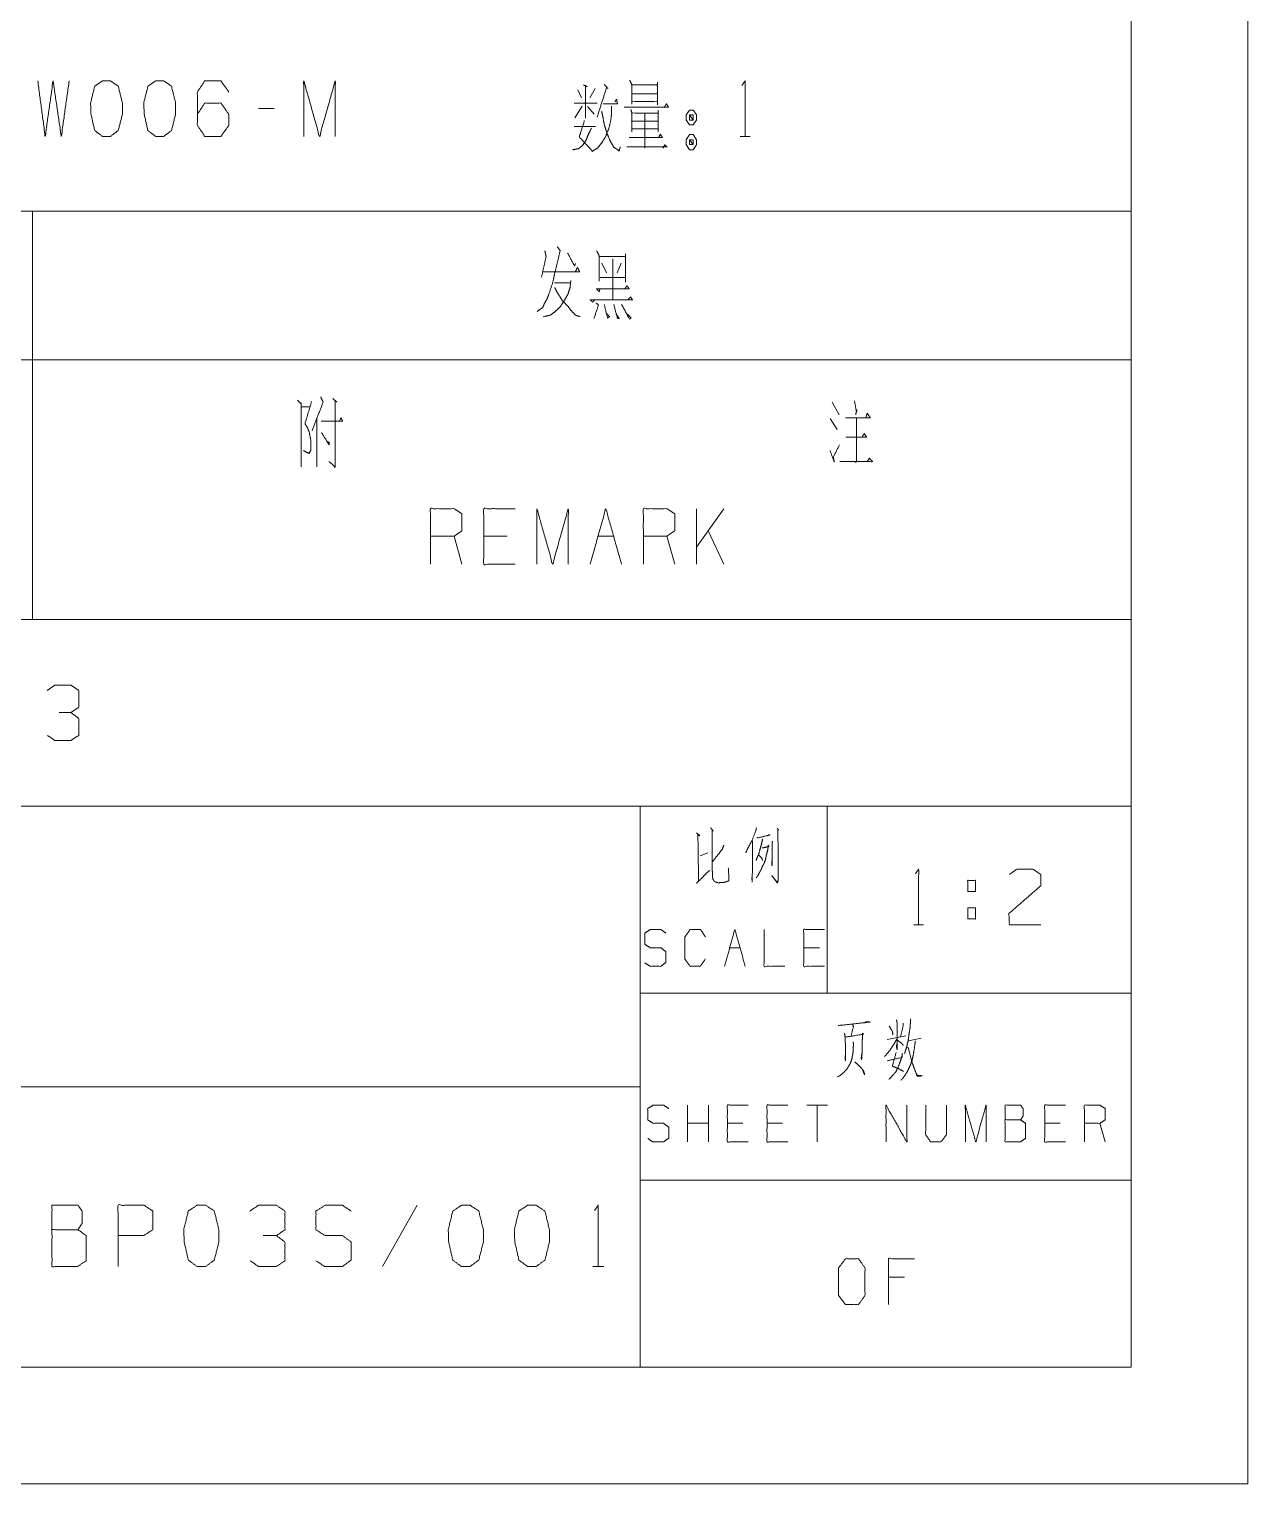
# Model space of a CAD drawing. Header units: millimetres. Extents: x 0 to 210, y 0 to 297.
# Drawn here: x 157.9 to 210, y 0 to 62.3 of the extents above; entities that cross this region are included whole.
import ezdxf

# ---------------------------------------------------------------- set-up
doc = ezdxf.new("R2010")
doc.units = ezdxf.units.MM
doc.layers.add('101', color=7, linetype='Continuous', true_color=0xffffff)

msp = doc.modelspace()

# ---------------------------------------------------------------- linework, layer by layer
at = {"layer": '101', "color": 133, "linetype": 'Continuous', "lineweight": 18}
for p, q in [((210, 0), (210, 297)), ((205, 5), (205, 292)), ((25, 37), (205, 37)), ((25, 29), (205, 29)), ((184, 29), (184, 5)), ((192, 29), (192, 21)), ((184, 21), (205, 21)), ((75, 17), (184, 17)), ((184, 13), (205, 13)), ((25, 5), (205, 5)), ((25, 5), (205, 5)), ((0, 0), (210, 0))]:
    msp.add_line(p, q, dxfattribs=at)
at = {"layer": '101', "color": 72, "linetype": 'Continuous', "lineweight": 18}
for p, q in [((181.328, 59.669), (181.487, 59.319)), ((182.07, 59.719), (181.84, 59.319)), ((168.34, 58.869), (167.669, 58.869)), ((181.522, 58.969), (181.204, 58.469)), ((181.752, 58.944), (182.035, 58.619)), ((181.169, 58.094), (182.088, 58.094)), ((188.281, 57.669), (188.705, 57.669)), ((128, 54.463), (158, 54.463)), ((158, 54.463), (158, 48.113)), ((158, 54.463), (205, 54.463)), ((205, 54.463), (205, 48.113)), ((182.269, 52.525), (183.365, 52.525)), ((182.835, 52.425), (182.835, 50.675)), ((183.365, 52.65), (183.365, 51.425)), ((182.357, 52.25), (182.552, 51.825)), ((183.188, 52.25), (183.011, 51.825)), ((180.328, 51.4), (181, 51.4)), ((182.287, 51.625), (183.365, 51.625)), ((128, 48.113), (158, 48.113)), ((158, 48.113), (205, 48.113)), ((158, 48.113), (158, 37)), ((205, 48.113), (205, 37)), ((169.518, 46.1), (169.872, 46.1)), ((170.844, 46.45), (171.021, 46.3)), ((192.212, 46.3), (192.513, 45.75)), ((170.172, 45.6), (170.172, 43.525)), ((192.124, 45.6), (192.425, 45.125)), ((186.411, 39.362), (186.411, 41.737)), ((187.578, 41.737), (186.411, 40.088)), ((176.372, 39.362), (176.037, 40.563)), ((178.313, 40.563), (177.306, 40.563)), ((182.194, 40.563), (182.866, 40.563)), ((185.478, 39.362), (185.142, 40.563)), ((187.578, 39.362), (186.906, 40.788)), ((128, 37), (158, 37)), ((158, 37), (205, 37)), ((186.571, 26.885), (186.893, 27.009)), ((198.014, 24.655), (198.014, 24.18)), ((198.014, 24.655), (198.349, 24.655)), ((195.702, 23.93), (196.126, 23.93)), ((187.829, 22.946), (188.274, 22.946)), ((191.668, 22.946), (191.001, 22.946)), ((194.569, 19.017), (195.359, 19.182)), ((195.476, 18.955), (196.018, 19.079)), ((186.031, 14.637), (186.031, 16.21)), ((186.921, 14.637), (186.921, 16.21)), ((192.013, 16.21), (191.123, 16.21)), ((191.568, 16.21), (191.568, 14.637)), ((186.921, 15.432), (186.031, 15.432)), ((188.396, 15.432), (187.729, 15.432)), ((190.093, 15.432), (189.426, 15.432)), ((201.974, 15.432), (201.306, 15.432)), ((203.893, 14.637), (203.671, 15.432)), ((174.461, 11.925), (172.978, 9.303)), ((181.972, 9.303), (182.44, 9.303)), ((195.315, 8.851), (194.628, 8.851))]:
    msp.add_line(p, q, dxfattribs=at)
for points, knots in [([(158.227, 60.044), (158.545, 57.669), (158.881, 60.044), (159.234, 57.669), (159.57, 60.044)], [0, 0, 0.249745, 0.499742, 0.750003, 1, 1]), ([(161.334, 57.669), (161.67, 57.919), (161.847, 58.619), (161.847, 59.094), (161.67, 59.819), (161.334, 60.044), (160.998, 60.044), (160.663, 59.819), (160.486, 59.094), (160.503, 58.619), (160.663, 57.919), (160.998, 57.669), (161.334, 57.669)], [0, 0, 0.067526, 0.183971, 0.260584, 0.380943, 0.446141, 0.500306, 0.565504, 0.685863, 0.762529, 0.87831, 0.945835, 1, 1]), ([(163.611, 57.669), (163.947, 57.919), (164.123, 58.619), (164.123, 59.094), (163.947, 59.819), (163.611, 60.044), (163.275, 60.044), (162.939, 59.819), (162.762, 59.094), (162.78, 58.619), (162.939, 57.919), (163.275, 57.669), (163.611, 57.669)], [0, 0, 0.067526, 0.183972, 0.260584, 0.380943, 0.446141, 0.500306, 0.565504, 0.685864, 0.762529, 0.878309, 0.945835, 1, 1]), ([(165.056, 58.619), (165.375, 59.094), (166.064, 59.094), (166.4, 58.619), (166.4, 58.144), (166.064, 57.669), (165.375, 57.669), (165.056, 58.144), (165.056, 59.569), (165.375, 60.044), (166.064, 60.044), (166.4, 59.569)], [0, 0, 0.076963, 0.169761, 0.248073, 0.312018, 0.390331, 0.483128, 0.560092, 0.751927, 0.82889, 0.921688, 1, 1]), ([(169.609, 57.669), (169.609, 60.044), (170.281, 57.669), (170.953, 60.044), (170.953, 57.669)], [0, 0, 0.245192, 0.5, 0.754808, 1, 1]), ([(181.575, 59.869), (181.734, 59.794), (181.663, 59.844), (181.663, 58.444), (181.663, 59.094), (181.169, 59.094), (182.158, 59.094)], [0, 0, 0.046317, 0.06912, 0.437814, 0.608992, 0.73933, 1, 1]), ([(182.459, 59.894), (182.618, 59.719), (182.565, 59.769), (182.158, 58.494)], [0, 0, 0.14354, 0.187773, 1, 1]), ([(183.551, 60.069), (183.639, 59.894), (183.639, 59.044), (183.639, 59.169), (184.735, 59.169), (184.735, 59.019), (184.735, 59.994), (184.735, 59.869), (183.639, 59.869), (184.735, 59.869), (184.735, 59.494), (183.639, 59.494)], [0, 0, 0.027306, 0.1457, 0.16311, 0.315748, 0.336641, 0.472445, 0.489856, 0.642493, 0.79513, 0.847363, 1, 1]), ([(188.351, 59.844), (188.493, 60.044), (188.493, 57.669)], [0, 0, 0.093491, 1, 1]), ([(182.423, 59.069), (183.024, 59.069), (182.989, 59.269), (182.918, 59.144)], [0, 0, 0.634137, 0.848454, 1, 1]), ([(182.777, 58.969), (182.777, 58.669), (182.742, 58.344), (182.653, 57.994), (182.512, 57.644), (182.353, 57.394), (182.176, 57.169), (181.929, 57.019)], [0, 0, 0.134096, 0.280227, 0.441583, 0.610315, 0.742763, 0.870658, 1, 1]), ([(182.353, 58.744), (182.406, 58.494), (182.459, 58.194), (182.565, 57.844), (182.706, 57.494), (182.865, 57.219), (183.095, 57.044), (183.148, 57.219)], [0, 0, 0.122115, 0.267685, 0.442438, 0.622809, 0.774613, 0.912625, 1, 1]), ([(183.321, 58.919), (185.212, 58.919), (185.124, 59.069), (185.036, 58.919)], [0, 0, 0.844518, 0.922261, 1, 1]), ([(183.604, 58.819), (183.639, 58.694), (183.639, 57.869), (183.639, 57.994), (184.771, 57.994), (184.771, 57.869), (184.771, 58.794), (184.771, 58.669), (183.639, 58.669), (183.639, 58.319), (184.771, 58.319), (184.205, 58.319), (184.205, 58.669), (184.205, 57.169), (184.205, 57.619), (183.533, 57.619), (184.947, 57.619), (184.859, 57.769), (184.788, 57.619)], [0, 0, 0.011506, 0.084581, 0.095653, 0.195852, 0.206924, 0.288857, 0.29993, 0.400128, 0.43113, 0.531329, 0.581428, 0.61243, 0.745294, 0.785153, 0.844645, 0.969891, 0.985312, 1, 1]), ([(186.269, 58.794), (186.11, 58.794), (185.969, 58.594), (185.969, 58.369), (186.11, 58.169), (186.269, 58.169), (186.411, 58.369), (186.411, 58.594), (186.269, 58.794)], [0, 0, 0.091012, 0.231141, 0.359867, 0.499993, 0.591006, 0.731139, 0.859864, 1, 1]), ([(186.11, 58.369), (186.269, 58.369), (186.11, 58.594), (186.11, 58.369)], [0, 0, 0.241164, 0.658904, 1, 1]), ([(186.269, 58.369), (186.269, 58.594), (186.11, 58.594)], [0, 0, 0.585813, 1, 1]), ([(181.911, 58.019), (181.769, 57.719), (181.681, 57.494), (181.522, 57.269), (181.363, 57.144), (181.098, 57.094)], [0, 0, 0.251056, 0.434038, 0.642627, 0.795774, 1, 1]), ([(181.61, 58.344), (181.398, 57.644), (181.929, 57.069)], [0, 0, 0.483235, 1, 1]), ([(183.427, 57.219), (185.142, 57.219), (185.053, 57.319), (184.983, 57.169)], [0, 0, 0.851382, 0.91765, 1, 1]), ([(186.411, 57.519), (186.269, 57.744), (186.11, 57.744), (185.969, 57.519), (185.969, 57.319), (186.11, 57.094), (186.269, 57.094), (186.411, 57.319), (186.411, 57.519)], [0, 0, 0.149202, 0.238517, 0.387712, 0.5, 0.649195, 0.73851, 0.887712, 1, 1]), ([(186.11, 57.519), (186.11, 57.319), (186.269, 57.319)], [0, 0, 0.556976, 1, 1]), ([(186.269, 57.519), (186.11, 57.519), (186.269, 57.319), (186.269, 57.519)], [0, 0, 0.258824, 0.674604, 1, 1]), ([(180.452, 52.95), (180.576, 52.775), (180.346, 51.825), (180.275, 51.475), (180.099, 50.925), (180.01, 50.7), (179.904, 50.525), (179.833, 50.35), (179.586, 50.175)], [0, 0, 0.069933, 0.388856, 0.50537, 0.693872, 0.77275, 0.839519, 0.901106, 1, 1]), ([(179.922, 52.775), (179.975, 52.525), (179.78, 51.65)], [0, 0, 0.22186, 1, 1]), ([(180.894, 52.675), (181.194, 52.125), (181.23, 52.225)], [0, 0, 0.855264, 1, 1]), ([(182.145, 52.775), (182.251, 52.55), (182.251, 51.475)], [0, 0, 0.187903, 1, 1]), ([(179.869, 51.875), (181.407, 51.875), (181.318, 52.075), (181.23, 51.875)], [0, 0, 0.778578, 0.889291, 1, 1]), ([(181.035, 51.5), (181, 51.2), (180.912, 50.925), (180.77, 50.675), (180.576, 50.375), (180.364, 50.175), (180.169, 50.025), (179.851, 49.95)], [0, 0, 0.143872, 0.28145, 0.418244, 0.588512, 0.727362, 0.844321, 1, 1]), ([(180.346, 51.2), (180.417, 51.05), (180.558, 50.825), (180.664, 50.65), (180.894, 50.425), (181.035, 50.225), (181.23, 50.025), (181.424, 49.95)], [0, 0, 0.098119, 0.25536, 0.376435, 0.56672, 0.711651, 0.876695, 1, 1]), ([(182.269, 51.125), (182.251, 51.025), (182.128, 51.15), (183.524, 51.15), (183.436, 51.275), (183.347, 51.15)], [0, 0, 0.05129, 0.140117, 0.84536, 0.922677, 1, 1]), ([(182.057, 50.675), (181.969, 50.575), (181.863, 50.675), (183.665, 50.675), (183.595, 50.8), (183.471, 50.675)], [0, 0, 0.055568, 0.11626, 0.866966, 0.926768, 1, 1]), ([(182.11, 50.55), (182.216, 50.45), (182.022, 49.875)], [0, 0, 0.193633, 1, 1]), ([(182.463, 50.475), (182.605, 49.9), (182.693, 49.95), (182.552, 50.1)], [0, 0, 0.658074, 0.770913, 1, 1]), ([(182.87, 50.475), (183.029, 49.875), (183.1, 49.875), (182.976, 50.075)], [0, 0, 0.669907, 0.746201, 1, 1]), ([(183.206, 50.475), (183.542, 49.85), (183.612, 49.9), (183.436, 50.075)], [0, 0, 0.679076, 0.761949, 1, 1]), ([(169.342, 46.375), (169.501, 46.225), (169.501, 43.525)], [0, 0, 0.074912, 1, 1]), ([(169.943, 46.325), (169.66, 45.375), (169.766, 45.2), (169.837, 45.025), (169.907, 44.675), (169.907, 44.25), (169.837, 44.1), (169.589, 44.225)], [0, 0, 0.379816, 0.458223, 0.530548, 0.667372, 0.830226, 0.89377, 1, 1]), ([(170.332, 46.525), (170.438, 46.3), (169.96, 45.075)], [0, 0, 0.1591, 1, 1]), ([(170.95, 46.35), (170.95, 43.525), (170.685, 43.75)], [0, 0, 0.890401, 1, 1]), ([(193.167, 46.35), (193.255, 45.875), (193.273, 45.975), (193.22, 45.75)], [0, 0, 0.592187, 0.716659, 1, 1]), ([(170.349, 45.475), (171.268, 45.475), (171.198, 45.625), (171.145, 45.5)], [0, 0, 0.752925, 0.888766, 1, 1]), ([(193.255, 45.6), (193.255, 43.75), (192.548, 43.75), (193.945, 43.75), (193.803, 43.9), (193.715, 43.75)], [0, 0, 0.426897, 0.590045, 0.912257, 0.959827, 1, 1]), ([(192.778, 45.625), (193.839, 45.625), (193.715, 45.825), (193.662, 45.65)], [0, 0, 0.717264, 0.876322, 1, 1]), ([(170.367, 45), (170.685, 44.475), (170.703, 44.575), (170.614, 44.6)], [0, 0, 0.760435, 0.886228, 1, 1]), ([(192.796, 44.8), (193.68, 44.8), (193.591, 44.95), (193.503, 44.825)], [0, 0, 0.729814, 0.873584, 1, 1]), ([(192.124, 44.225), (192.301, 43.725), (192.266, 43.95), (192.531, 44.475)], [0, 0, 0.393933, 0.563116, 1, 1]), ([(175.029, 39.362), (175.029, 41.737), (176.037, 41.737), (176.372, 41.513), (176.372, 40.788), (176.037, 40.563), (175.029, 40.563)], [0, 0, 0.400951, 0.571036, 0.639278, 0.761673, 0.829915, 1, 1]), ([(178.649, 39.362), (177.306, 39.362), (177.306, 41.737), (178.649, 41.737)], [0, 0, 0.265392, 0.734608, 1, 1]), ([(179.582, 39.362), (179.582, 41.737), (180.254, 39.362), (180.925, 41.737), (180.925, 39.362)], [0, 0, 0.245192, 0.5, 0.754808, 1, 1]), ([(184.135, 39.362), (184.135, 41.737), (185.142, 41.737), (185.478, 41.513), (185.478, 40.788), (185.142, 40.563), (184.135, 40.563)], [0, 0, 0.400951, 0.571036, 0.639278, 0.761673, 0.829915, 1, 1]), ([(159.649, 33.011), (159.985, 33.236), (159.985, 33.961), (159.649, 34.186), (158.96, 34.186), (158.624, 33.961)], [0, 0, 0.153875, 0.429853, 0.583728, 0.846125, 1, 1]), ([(158.642, 32.036), (158.96, 31.811), (159.649, 31.811), (159.985, 32.036), (159.985, 32.761), (159.649, 33.011), (159.137, 33.011)], [0, 0, 0.124121, 0.343689, 0.472447, 0.703379, 0.836734, 1, 1]), ([(187.01, 28.085), (187.127, 27.94), (187.083, 27.982), (187.083, 27.547), (187.083, 26.719), (187.083, 26.429), (187.083, 26.326), (187.098, 25.933), (187.142, 25.829), (187.201, 25.767), (187.332, 25.726), (187.596, 25.746), (187.786, 25.808), (187.801, 25.829), (187.771, 26.367)], [0, 0, 0.050888, 0.067372, 0.186119, 0.412301, 0.491466, 0.519738, 0.627249, 0.657961, 0.681273, 0.718989, 0.79117, 0.845839, 0.852764, 1, 1]), ([(188.971, 28.085), (188.956, 27.982), (188.781, 27.526), (188.634, 27.257), (188.517, 27.009)], [0, 0, 0.089069, 0.504979, 0.766001, 1, 1]), ([(189.864, 28.065), (189.922, 27.982), (189.893, 27.961), (189.907, 25.912), (189.907, 25.891), (189.893, 25.767), (189.864, 25.726), (189.629, 26.036), (189.864, 25.746), (189.893, 25.829)], [0, 0, 0.031371, 0.042462, 0.676474, 0.682878, 0.721568, 0.737253, 0.857567, 0.972831, 1, 1]), ([(186.41, 27.858), (186.557, 27.733), (186.469, 27.775), (186.498, 25.788), (186.41, 25.705), (186.966, 26.264)], [0, 0, 0.060255, 0.090729, 0.71461, 0.752496, 1, 1]), ([(188.81, 27.526), (188.795, 25.767), (188.781, 25.891), (188.781, 25.912), (188.795, 26.098)], [0, 0, 0.841012, 0.900786, 0.910681, 1, 1]), ([(189.22, 27.609), (189.234, 27.568), (189.161, 27.278), (189.088, 27.009), (189.015, 26.823), (188.956, 26.678)], [0, 0, 0.044894, 0.350479, 0.635591, 0.840224, 1, 1]), ([(188.985, 27.671), (189.015, 27.651), (189.044, 27.651), (189.556, 27.775), (189.512, 27.775), (189.439, 27.733)], [0, 0, 0.049781, 0.090425, 0.822292, 0.883256, 1, 1]), ([(189.644, 27.506), (189.673, 27.464), (189.644, 27.444), (189.644, 26.45), (189.629, 26.554), (189.644, 26.678)], [0, 0, 0.038712, 0.066084, 0.824707, 0.904517, 1, 1]), ([(187.083, 26.616), (187.508, 27.154), (187.581, 27.34)], [0, 0, 0.77398, 1, 1]), ([(189.22, 27.216), (189.512, 27.278), (189.483, 27.34), (189.454, 27.112), (189.395, 26.905), (189.366, 26.74), (189.307, 26.574), (189.234, 26.429), (189.161, 26.264), (189.088, 26.14), (189.015, 25.995), (188.956, 25.933)], [0, 0, 0.158182, 0.194476, 0.315843, 0.429568, 0.518472, 0.611327, 0.697145, 0.792857, 0.869066, 0.954883, 1, 1]), ([(189.073, 26.905), (189.205, 26.781), (189.234, 26.678)], [0, 0, 0.6273, 1, 1]), ([(195.772, 26.105), (195.914, 26.305), (195.914, 23.93)], [0, 0, 0.09349, 1, 1]), ([(199.795, 26.08), (200.113, 26.305), (200.803, 26.305), (201.138, 26.08), (201.138, 25.605), (199.777, 24.405), (199.795, 23.93), (201.138, 23.93)], [0, 0, 0.069691, 0.192979, 0.265274, 0.350227, 0.67474, 0.759753, 1, 1]), ([(198.014, 25.355), (198.014, 25.83), (198.349, 25.83), (198.349, 25.355), (198.014, 25.355)], [0, 0, 0.292908, 0.5, 0.792908, 1, 1]), ([(198.349, 24.655), (198.349, 24.18), (198.014, 24.18)], [0, 0, 0.585816, 1, 1]), ([(184.2, 22.3), (184.423, 22.151), (184.879, 22.151), (185.102, 22.316), (185.102, 22.78), (184.879, 22.946), (184.434, 22.946), (184.2, 23.095), (184.2, 23.575), (184.434, 23.724), (184.879, 23.724), (185.102, 23.575)], [0, 0, 0.068033, 0.184053, 0.254519, 0.372335, 0.442802, 0.555844, 0.62637, 0.748394, 0.81892, 0.931963, 1, 1]), ([(186.787, 22.465), (186.565, 22.151), (186.132, 22.151), (185.909, 22.465), (185.909, 23.409), (186.132, 23.724), (186.577, 23.724), (186.799, 23.409)], [0, 0, 0.114566, 0.243364, 0.357934, 0.638584, 0.753153, 0.88543, 1, 1]), ([(187.606, 22.151), (188.051, 23.724), (188.496, 22.151)], [0, 0, 0.499999, 1, 1]), ([(189.304, 23.724), (189.304, 22.151), (190.193, 22.151)], [0, 0, 0.638737, 1, 1]), ([(191.891, 22.151), (191.001, 22.151), (191.001, 23.724), (191.891, 23.724)], [0, 0, 0.265388, 0.734612, 1, 1]), ([(192.477, 19.617), (193.823, 19.762), (193.765, 19.783), (193.618, 19.762)], [0, 0, 0.865803, 0.905501, 1, 1]), ([(193.091, 19.679), (193.121, 19.555), (193.018, 19.162)], [0, 0, 0.238945, 1, 1]), ([(194.657, 19.596), (194.789, 19.369), (194.818, 19.224)], [0, 0, 0.640218, 1, 1]), ([(194.964, 19.865), (194.993, 19.721), (194.993, 18.582), (194.964, 18.727), (194.993, 18.851)], [0, 0, 0.094654, 0.823642, 0.918295, 1, 1]), ([(195.257, 19.721), (195.257, 19.617), (195.14, 19.141)], [0, 0, 0.174306, 1, 1]), ([(195.564, 19.907), (195.564, 19.783), (195.55, 19.555), (195.506, 19.265), (195.462, 18.955), (195.403, 18.706), (195.33, 18.479), (195.315, 18.416)], [0, 0, 0.081859, 0.232245, 0.425428, 0.632112, 0.800315, 0.957949, 1, 1]), ([(193.106, 18.913), (193.135, 18.789), (193.121, 18.748), (193.106, 18.458), (193.062, 18.209), (193.018, 18.065), (192.945, 17.92), (192.857, 17.775), (192.711, 17.609), (192.565, 17.485), (192.447, 17.423)], [0, 0, 0.073226, 0.098425, 0.264943, 0.409701, 0.496587, 0.589742, 0.686971, 0.813796, 0.923946, 1, 1]), ([(192.74, 19.286), (192.769, 19.12), (192.784, 18.686), (192.784, 18.106), (192.769, 18.189), (192.769, 18.334)], [0, 0, 0.119124, 0.427225, 0.837795, 0.897357, 1, 1]), ([(192.769, 19.12), (193.56, 19.244), (193.516, 19.286), (193.501, 18.934), (193.501, 18.561), (193.487, 18.334), (193.472, 18.147), (193.457, 18.23), (193.487, 18.416)], [0, 0, 0.351979, 0.378529, 0.533489, 0.697424, 0.797813, 0.880033, 0.917027, 1, 1]), ([(194.979, 19.037), (194.847, 18.81), (194.715, 18.603), (194.584, 18.437), (194.452, 18.292)], [0, 0, 0.287233, 0.555137, 0.786183, 1, 1]), ([(194.993, 18.996), (195.169, 18.872), (195.257, 18.768)], [0, 0, 0.613114, 1, 1]), ([(195.769, 18.955), (195.725, 18.603), (195.681, 18.354), (195.637, 18.147), (195.579, 17.961), (195.462, 17.713), (195.359, 17.526), (195.242, 17.361), (195.154, 17.278)], [0, 0, 0.194372, 0.332632, 0.448612, 0.555646, 0.70616, 0.822691, 0.933849, 1, 1]), ([(195.447, 18.686), (195.476, 18.644), (195.623, 18.065), (195.725, 17.795), (195.828, 17.506), (195.857, 17.444), (196.076, 17.464), (195.857, 17.485), (195.784, 17.609)], [0, 0, 0.026719, 0.34174, 0.493478, 0.65546, 0.691638, 0.807834, 0.92403, 1, 1]), ([(193.179, 18.065), (193.384, 17.878), (193.501, 17.754), (193.56, 17.671), (193.604, 17.506), (193.516, 17.713)], [0, 0, 0.292978, 0.473572, 0.580854, 0.762109, 1, 1]), ([(194.569, 18.106), (195.198, 18.251), (195.213, 18.437), (195.213, 18.354), (195.14, 18.106), (195.037, 17.837), (194.935, 17.63), (194.818, 17.506), (194.715, 17.381), (194.642, 17.319)], [0, 0, 0.304469, 0.392577, 0.431617, 0.55371, 0.68947, 0.798366, 0.878841, 0.95475, 1, 1]), ([(194.949, 18.458), (194.789, 17.878), (194.891, 17.837), (195.008, 17.795), (195.125, 17.733), (195.271, 17.651)], [0, 0, 0.529111, 0.626299, 0.735529, 0.852099, 1, 1]), ([(184.322, 14.786), (184.545, 14.637), (185.001, 14.637), (185.224, 14.802), (185.224, 15.266), (185.001, 15.432), (184.557, 15.432), (184.322, 15.581), (184.322, 16.061), (184.557, 16.21), (185.001, 16.21), (185.224, 16.061)], [0, 0, 0.068037, 0.184053, 0.254519, 0.372335, 0.442801, 0.555843, 0.62637, 0.748394, 0.81892, 0.931963, 1, 1]), ([(188.618, 14.637), (187.729, 14.637), (187.729, 16.21), (188.618, 16.21)], [0, 0, 0.265391, 0.734609, 1, 1]), ([(190.316, 14.637), (189.426, 14.637), (189.426, 16.21), (190.316, 16.21)], [0, 0, 0.265391, 0.734609, 1, 1]), ([(194.517, 14.637), (194.517, 16.21), (195.407, 14.637), (195.407, 16.21)], [0, 0, 0.317574, 0.682426, 1, 1]), ([(196.215, 16.21), (196.215, 14.951), (196.425, 14.637), (196.87, 14.637), (197.104, 14.951), (197.104, 16.21)], [0, 0, 0.33715, 0.438597, 0.557783, 0.66285, 1, 1]), ([(197.912, 14.637), (197.912, 16.21), (198.357, 14.637), (198.802, 16.21), (198.802, 14.637)], [0, 0, 0.245192, 0.5, 0.754808, 1, 1]), ([(199.609, 15.581), (199.609, 16.21), (200.276, 16.21), (200.382, 16.061), (200.382, 15.746), (200.276, 15.581), (199.609, 15.581), (199.609, 14.637), (200.265, 14.637), (200.487, 14.786), (200.487, 15.432), (200.276, 15.581)], [0, 0, 0.115918, 0.238848, 0.272469, 0.330428, 0.366583, 0.489513, 0.66339, 0.784161, 0.833486, 0.952454, 1, 1]), ([(202.196, 14.637), (201.306, 14.637), (201.306, 16.21), (202.196, 16.21)], [0, 0, 0.265388, 0.734612, 1, 1]), ([(203.004, 14.637), (203.004, 16.21), (203.671, 16.21), (203.893, 16.061), (203.893, 15.581), (203.671, 15.432), (203.004, 15.432)], [0, 0, 0.400954, 0.571038, 0.639279, 0.761675, 0.829916, 1, 1]), ([(158.835, 10.876), (158.835, 11.925), (159.947, 11.925), (160.123, 11.677), (160.123, 11.152), (159.947, 10.876), (158.835, 10.876), (158.835, 9.303), (159.928, 9.303), (160.298, 9.551), (160.298, 10.628), (159.947, 10.876)], [0, 0, 0.115917, 0.238847, 0.272469, 0.330427, 0.366583, 0.489513, 0.663388, 0.784161, 0.833485, 0.952452, 1, 1]), ([(161.664, 9.303), (161.664, 11.925), (162.776, 11.925), (163.147, 11.677), (163.147, 10.876), (162.756, 10.628), (161.664, 10.628)], [0, 0, 0.401145, 0.571311, 0.639588, 0.762043, 0.83282, 1, 1]), ([(165.409, 9.303), (165.78, 9.579), (165.975, 10.352), (165.975, 10.876), (165.78, 11.677), (165.409, 11.925), (165.039, 11.925), (164.668, 11.677), (164.473, 10.876), (164.492, 10.352), (164.668, 9.579), (165.039, 9.303), (165.409, 9.303)], [0, 0, 0.067526, 0.183972, 0.260584, 0.380944, 0.446142, 0.500307, 0.565504, 0.685864, 0.762529, 0.87831, 0.945836, 1, 1]), ([(168.433, 10.628), (168.804, 10.876), (168.804, 11.677), (168.433, 11.925), (167.672, 11.925), (167.302, 11.677)], [0, 0, 0.153876, 0.429853, 0.583729, 0.846124, 1, 1]), ([(170.13, 9.551), (170.501, 9.303), (171.262, 9.303), (171.633, 9.579), (171.633, 10.352), (171.262, 10.628), (170.52, 10.628), (170.13, 10.876), (170.13, 11.677), (170.52, 11.925), (171.262, 11.925), (171.633, 11.677)], [0, 0, 0.068035, 0.184055, 0.254519, 0.372335, 0.442799, 0.555844, 0.62637, 0.748394, 0.81892, 0.931965, 1, 1]), ([(176.724, 9.303), (177.095, 9.579), (177.29, 10.352), (177.29, 10.876), (177.095, 11.677), (176.724, 11.925), (176.353, 11.925), (175.983, 11.677), (175.788, 10.876), (175.807, 10.352), (175.983, 9.579), (176.353, 9.303), (176.724, 9.303)], [0, 0, 0.067525, 0.183972, 0.260584, 0.380944, 0.446142, 0.500307, 0.565504, 0.685864, 0.762529, 0.87831, 0.945836, 1, 1]), ([(179.553, 9.303), (179.924, 9.579), (180.119, 10.352), (180.119, 10.876), (179.924, 11.677), (179.553, 11.925), (179.182, 11.925), (178.811, 11.677), (178.616, 10.876), (178.636, 10.352), (178.811, 9.579), (179.182, 9.303), (179.553, 9.303)], [0, 0, 0.067525, 0.183971, 0.260583, 0.380942, 0.446139, 0.500303, 0.565504, 0.685863, 0.762528, 0.878308, 0.945836, 1, 1]), ([(182.05, 11.704), (182.206, 11.925), (182.206, 9.303)], [0, 0, 0.093489, 1, 1]), ([(167.321, 9.551), (167.672, 9.303), (168.433, 9.303), (168.804, 9.551), (168.804, 10.352), (168.433, 10.628), (167.867, 10.628)], [0, 0, 0.12412, 0.343686, 0.472445, 0.703377, 0.836733, 1, 1]), ([(192.784, 7.671), (193.34, 7.671), (193.618, 8.064), (193.618, 9.244), (193.34, 9.637), (192.784, 9.637), (192.491, 9.244), (192.491, 8.064), (192.784, 7.671)], [0, 0, 0.102686, 0.191621, 0.409478, 0.498413, 0.601099, 0.691621, 0.909478, 1, 1]), ([(194.628, 7.671), (194.628, 9.637), (195.74, 9.637)], [0, 0, 0.638731, 1, 1])]:
    msp.add_open_spline(points, degree=1, knots=knots, dxfattribs=at)
msp.add_open_spline([(181.859, 39.362), (182.53, 41.737), (183.202, 39.362)], degree=1, dxfattribs=at)

doc.saveas('drawing.dxf')
